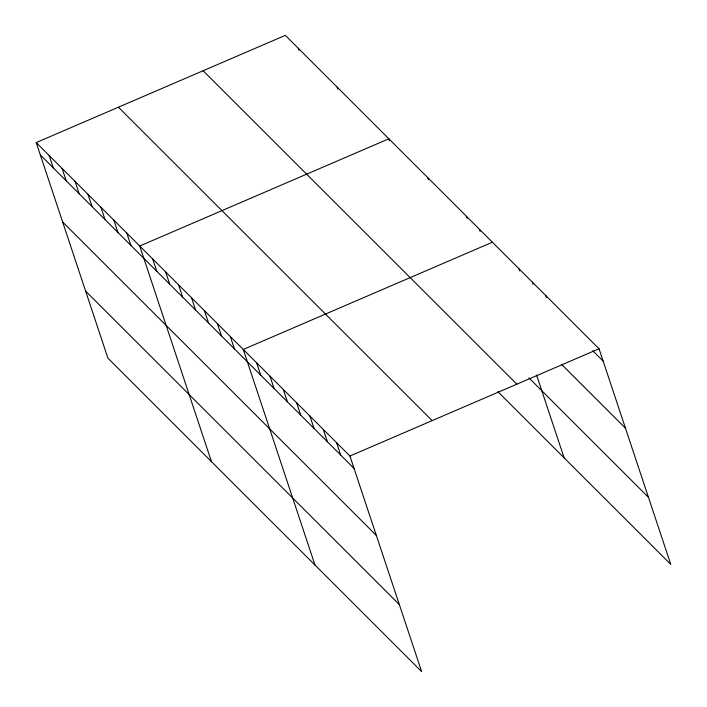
<?xml version="1.0" encoding="UTF-8"?>
<svg xmlns="http://www.w3.org/2000/svg" width="707" height="707" viewBox="0 0 707 707"><rect width="100%" height="100%" fill="white"/><g stroke="black" fill="none" stroke-linecap="round" stroke-linejoin="round"><path stroke-width="1.06" d="M36.216 142.584L349.93 456.024L421.655 671.65L107.95 358.219L36.216 142.584L285.345 35.35L599.05 348.781L670.784 564.416L497.896 391.678M492.39 242.218L243.27 349.452L314.995 565.079M349.93 456.024L599.05 348.781M592.784 350.76L603.151 361.127M561.773 364.565L625.474 428.212M528.863 377.83L648.46 497.33M203.13 70.735L516.835 384.175M118.431 107.199L432.136 420.63M40.326 154.93L354.03 468.361M62.64 222.016L376.345 535.446M85.635 291.134L399.34 604.565M545.716 295.499L546.405 297.559M532.389 282.181L533.069 284.241M519.053 268.863L519.742 270.914M536.578 375.055L564.124 457.844M479.452 229.289L480.133 231.348M466.505 216.36L467.194 218.419M427.691 177.572L428.371 179.631M389.548 140.843L388.868 138.784L139.739 246.018L211.473 461.644M337.106 87.067L337.787 89.126M298.283 48.279L298.973 50.338M336.594 442.697L340.694 455.043M323.258 429.379L327.368 441.716M309.931 416.061L314.032 428.398M296.595 402.734L300.696 415.08M283.26 389.416L287.369 401.753M269.933 376.097L274.033 388.435M256.597 362.779L260.706 375.117M230.323 336.523L234.432 348.86M217.385 323.594L221.485 335.931M204.447 310.665L208.547 323.002M191.509 297.735L195.609 310.073M178.562 284.806L182.671 297.143M165.624 271.877L169.724 284.214M152.685 258.948L156.786 271.294M126.8 233.089L130.91 245.435M113.862 220.16L117.963 232.506M100.924 207.231L105.025 219.577M87.977 194.301L92.087 206.647M75.039 181.372L79.149 193.718M62.101 168.443L66.202 180.789M49.163 155.513L53.264 167.859"/></g></svg>
